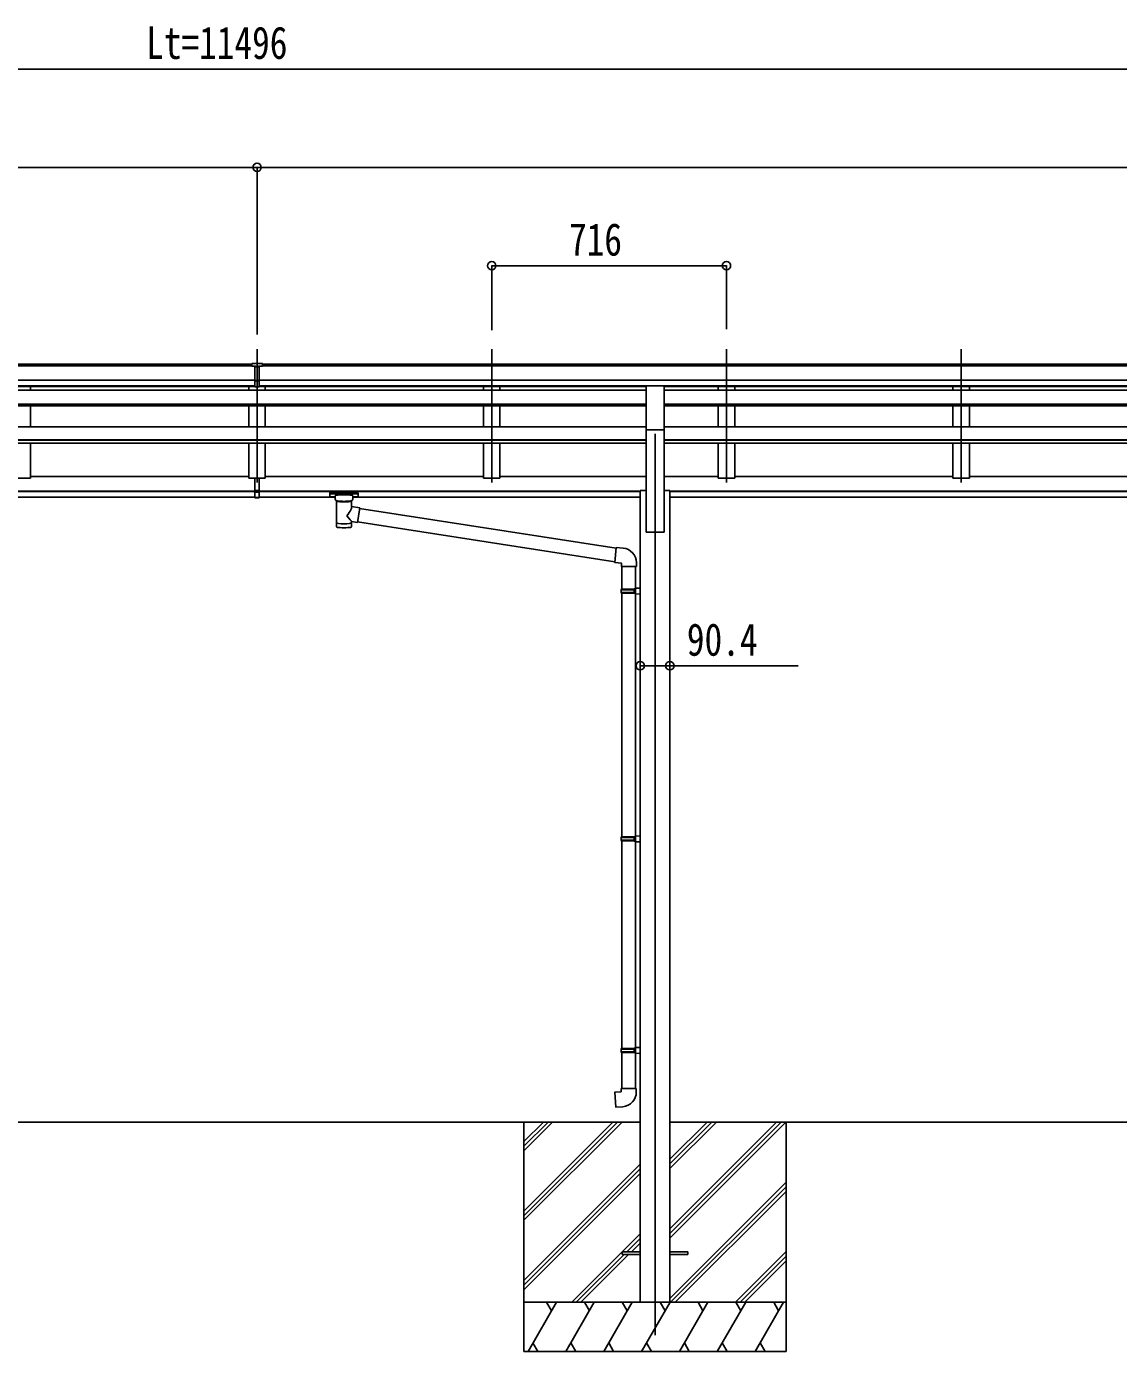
# Model space of a CAD drawing. Units: millimetres, scale not verified. Extents: x -12615 to 12615, y -8910 to 8910.
# Drawn here: x -237 to 3094, y -4527 to -485 of the extents above; entities that cross this region are included whole.
import ezdxf
from ezdxf.enums import TextEntityAlignment as Align

# ---------------------------------------------------------------- set-up
doc = ezdxf.new("R2010")
doc.units = ezdxf.units.MM
doc.header["$LTSCALE"] = 30
for name, color, linetype in [('0-3_YKK_12', 2, 'Continuous'), ('0-4_YKK_13', 4, 'Continuous'), ('0-5_YKK_A1', 4, 'Continuous'), ('0-6_YKK_D', 6, 'Continuous')]:
    doc.layers.add(name, color=color, linetype=linetype)
doc.styles.add('ＭＳ ゴシック', font='')
doc.styles.get('ＭＳ ゴシック').set_extended_font_data('MS Gothic')

msp = doc.modelspace()

# ---------------------------------------------------------------- linework, layer by layer
at = {"layer": '0-3_YKK_12'}
for p, q in [((466.23, -1469.3), (466.23, -1876.1)), ((1182.23, -1469.3), (1182.23, -1876.1)), ((1898.23, -1469.3), (1898.23, -1876.1)), ((2614.23, -1469.3), (2614.23, -1876.1)), ((1680.23, -1726.88), (1680.23, -4476.88))]:
    msp.add_line(p, q, dxfattribs=at)
at = {"layer": '0-4_YKK_13'}
for p, q in [((449.73, -1520.66), (449.73, -1512.82)), ((449.73, -1520.66), (459.73, -1520.66)), ((466.23, -1521.48), (459.73, -1521.08)), ((459.73, -1522.66), (472.73, -1522.66)), ((472.73, -1521.14), (466.23, -1521.46)), ((472.73, -1584.29), (472.73, -1519.01)), ((459.73, -1564.18), (466.23, -1564.35)), ((466.23, -1564.35), (472.73, -1564.18)), ((459.73, -1583.23), (466.23, -1583.62)), ((466.23, -1583.62), (472.73, -1583.23)), ((1652.73, -1581.06), (1707.73, -1581.06)), ((1652.73, -1714.58), (1652.73, -1581.06)), ((1707.73, -1714.58), (1707.73, -1581.06)), ((1652.73, -1714.58), (1707.73, -1714.58)), ((459.73, -1899.89), (459.73, -1862.41)), ((472.73, -1899.89), (472.73, -1862.41)), ((459.73, -1899.89), (472.73, -1899.89)), ((459.73, -1922.14), (459.73, -1899.89)), ((459.73, -1905.29), (472.73, -1905.29)), ((459.73, -1921.07), (466.23, -1921.47)), ((466.23, -1921.47), (472.73, -1921.07)), ((472.73, -1922.14), (472.73, -1899.89)), ((687.73, -1908.36), (687.73, -1919.12)), ((687.73, -1908.55), (687.73, -1910.09)), ((689.73, -1907.69), (772.73, -1907.69)), ((689.73, -1909.87), (772.73, -1909.87)), ((689.73, -1919.78), (704.23, -1919.78)), ((704.23, -1926.59), (704.23, -1916.31)), ((708.33, -1931.09), (708.32, -2011.38)), ((754.13, -1948.66), (754.13, -1931.08)), ((758.23, -1926.59), (758.23, -1916.31)), ((758.23, -1919.78), (772.73, -1919.78)), ((774.73, -1908.36), (774.73, -1919.12)), ((779.35, -1952.57), (754.13, -1948.66)), ((779.35, -1952.57), (772.33, -1997.83)), ((779.04, -1954.58), (1561.57, -2075.98)), ((754.15, -2011.38), (754.13, -1994.75)), ((754.13, -1995), (772.33, -1997.83)), ((1557.91, -2117.92), (772.6, -1996.09)), ((1582.59, -2075.8), (1561.75, -2073.98)), ((1577.66, -2131.54), (1623.66, -2131.54)), ((1579.03, -2131.54), (1579.03, -2200.93)), ((1621.03, -2131.54), (1621.03, -2198.38)), ((1623.66, -2131.54), (1623.66, -2120.63)), ((1577.03, -2202.93), (1578.03, -2200.93)), ((1577.03, -2202.93), (1621.03, -2202.93)), ((1577.03, -2202.93), (1577.03, -2210.93)), ((1577.03, -2210.93), (1621.03, -2210.93)), ((1577.03, -2210.93), (1578.03, -2212.93)), ((1578.03, -2200.93), (1621.03, -2200.93)), ((1578.03, -2212.93), (1621.03, -2212.93)), ((1579.03, -2212.93), (1579.03, -2957.12)), ((1616.56, -2202.93), (1616.13, -2200.93)), ((1619.03, -2198.43), (1635.03, -2197.96)), ((1619.03, -2200.43), (1619.03, -2198.43)), ((1619.03, -2200.43), (1621.03, -2200.43)), ((1619.03, -2215.43), (1619.03, -2213.43)), ((1619.03, -2215.43), (1635.03, -2215.9)), ((1621.03, -2215.49), (1621.03, -2954.56)), ((1635.03, -2197.96), (1635.03, -2215.9)), ((1577.03, -2959.12), (1578.03, -2957.12)), ((1577.03, -2959.12), (1621.03, -2959.12)), ((1577.03, -2959.12), (1577.03, -2967.12)), ((1577.03, -2967.12), (1621.03, -2967.12)), ((1577.03, -2967.12), (1578.03, -2969.12)), ((1578.03, -2957.12), (1621.03, -2957.12)), ((1578.03, -2969.12), (1621.03, -2969.12)), ((1579.03, -2969.12), (1579.03, -3602.28)), ((1616.56, -2959.12), (1616.13, -2957.12)), ((1619.03, -2954.62), (1635.03, -2954.15)), ((1619.03, -2956.62), (1619.03, -2954.62)), ((1619.03, -2956.62), (1621.03, -2956.62)), ((1619.03, -2971.62), (1619.03, -2969.62)), ((1619.03, -2971.62), (1635.03, -2972.09)), ((1621.03, -2971.68), (1621, -3599.72)), ((1635.03, -2954.15), (1635.03, -2972.09)), ((1577.03, -3604.28), (1578.03, -3602.28)), ((1577.03, -3604.28), (1621.03, -3604.28)), ((1577.03, -3604.28), (1577.03, -3612.28)), ((1577.03, -3612.28), (1621.03, -3612.28)), ((1577.03, -3612.28), (1578.03, -3614.28)), ((1578.03, -3602.28), (1621.03, -3602.28)), ((1578.03, -3614.28), (1621.03, -3614.28)), ((1579.03, -3614.28), (1579.03, -3724.28)), ((1616.56, -3604.28), (1616.13, -3602.28)), ((1619.03, -3599.78), (1635.03, -3599.31)), ((1619.03, -3599.78), (1635.03, -3599.31)), ((1619.03, -3601.78), (1619.03, -3599.78)), ((1619.03, -3601.78), (1619.03, -3599.78)), ((1619.03, -3601.78), (1621.03, -3601.78)), ((1619.03, -3601.78), (1621.03, -3601.78)), ((1619.03, -3616.78), (1619.03, -3614.78)), ((1619.03, -3616.78), (1635.03, -3617.25)), ((1621.03, -3601.88), (1621.03, -3601.78)), ((1621.03, -3616.84), (1621.03, -3724.28)), ((1635.03, -3599.31), (1635.03, -3601.88)), ((1635.03, -3599.31), (1635.03, -3617.25)), ((1577.03, -3724.28), (1623.03, -3724.28)), ((1577.03, -3734.28), (1577.03, -3724.28)), ((1623.03, -3724.28), (1623.03, -3735.2)), ((1580.23, -4222.38), (1580.23, -4231.38)), ((1580.23, -4222.38), (1635.03, -4222.38)), ((1580.23, -4231.38), (1635.03, -4231.38)), ((1725.43, -4222.38), (1780.23, -4222.38)), ((1725.43, -4231.38), (1780.23, -4231.38)), ((1780.23, -4222.38), (1780.23, -4231.38))]:
    msp.add_line(p, q, dxfattribs=at)
for points in [[(449.73, -1512.82), (467.73, -1512.66), (482.73, -1512.79)], [(472.73, -1584.29), (466.23, -1584.69), (459.73, -1584.29), (459.73, -1518.95)], [(472.73, -1520.62), (482.73, -1520.53), (482.73, -1512.79)], [(472.73, -1565.29), (469.47, -1565.37), (466.23, -1565.45), (462.99, -1565.37), (459.73, -1565.29)], [(472.73, -1922.14), (466.23, -1922.53), (459.73, -1922.14)], [(687.73, -1908.36), (687.77, -1908.16), (687.85, -1908.02), (687.95, -1907.93), (688.05, -1907.87), (688.17, -1907.82), (688.47, -1907.76), (688.96, -1907.72), (689.5, -1907.69), (689.73, -1907.69)], [(687.73, -1919.12), (687.77, -1919.31), (687.85, -1919.45), (687.95, -1919.54), (688.05, -1919.6), (688.17, -1919.65), (688.47, -1919.71), (688.96, -1919.76), (689.5, -1919.78), (689.73, -1919.78)], [(704.27, -1926.53), (704.25, -1926.89), (704.49, -1927.85), (705.01, -1928.73), (705.82, -1929.57), (706.93, -1930.36), (708.33, -1931.09)], [(754.13, -1931.08), (754.36, -1930.98), (755.72, -1930.25), (756.83, -1929.4), (757.59, -1928.54), (758.05, -1927.64), (758.22, -1926.75)], [(772.73, -1907.69), (773.08, -1907.7), (773.61, -1907.72), (774.06, -1907.77), (774.37, -1907.85), (774.54, -1907.95), (774.66, -1908.09), (774.72, -1908.27), (774.73, -1908.36)], [(772.73, -1919.78), (773.08, -1919.78), (773.61, -1919.75), (774.06, -1919.7), (774.37, -1919.62), (774.54, -1919.52), (774.66, -1919.39), (774.72, -1919.21), (774.73, -1919.12)], [(1561.75, -2073.98), (1557.74, -2119.8), (1577.66, -2121.54), (1577.66, -2131.54)], [(1616.56, -2202.93), (1616.56, -2210.93), (1616.13, -2212.93)], [(1619.03, -2213.43), (1621.03, -2213.43), (1621.03, -2200.43)], [(1616.56, -2959.12), (1616.56, -2967.12), (1616.13, -2969.12)], [(1619.03, -2969.62), (1621.03, -2969.62), (1621.03, -2956.62)], [(1616.56, -3604.28), (1616.56, -3612.28), (1616.13, -3614.28)], [(1619.03, -3614.78), (1621.03, -3614.78), (1621.03, -3601.78)], [(1581.95, -3780.03), (1561.12, -3781.85), (1557.11, -3736.03), (1577.03, -3734.28)]]:
    msp.add_lwpolyline(points, dxfattribs=at)
for centre, start, end in [((1578.66, -2120.63), 0, 85), ((1578.03, -3735.2), 275, 0)]:
    msp.add_arc(centre, 45, start, end, dxfattribs=at)
for centre, major_axis, ratio, start_param, end_param in [((490.8, -1522.97), (24.57, -1.51), 0.121868, 3.1422238, 3.1491027), ((689.73, -1910.09), (2, 0), 0.109601, 1.5707963, 3.1415927), ((731.23, -1916.31), (27, 0), 0.122176, 6.2831853, 9.424778), ((731.24, -1931.54), (-22.91, 0.42), 0.072511, 0.0008029, 1.5715993), ((731.24, -1933.17), (-22.91, 0.42), 0.072511, 0.0008029, 1.5715993), ((731.22, -1931.54), (22.92, 0.42), 0.07247, 4.71158, 6.2823764), ((731.22, -1933.17), (22.92, 0.42), 0.07247, 4.71158, 6.2823764), ((742.23, -1926.59), (16, 0), 0.361356, 6.2636979, 6.2831853), ((772.73, -1910.09), (2, 0), 0.109601, 0, 1.5707963), ((731.23, -1975.2), (-22.81, -26.62), 0.234429, 1.6855472, 3.1268519), ((733.79, -1972.56), (20.32, -22.25), 0.045535, 0.0389954, 1.3075346), ((731.23, -2011.38), (22.92, 0), 0.101955, 3.1415499, 6.2833984), ((731.23, -1998.94), (22.91, 0), 0.122865, 3.1415927, 6.2831853)]:
    msp.add_ellipse(centre, major_axis=major_axis, ratio=ratio, start_param=start_param, end_param=end_param, dxfattribs=at)
at = {"layer": '0-5_YKK_A1'}
for p, q in [((-5255.27, -1514.23), (449.73, -1514.23)), ((-5255.27, -1519.58), (449.73, -1519.58)), ((482.73, -1514.23), (6187.73, -1514.23)), ((482.73, -1519.58), (6187.73, -1519.58)), ((-5255.27, -1563.11), (459.73, -1563.11)), ((472.73, -1563.11), (6187.73, -1563.11)), ((-5255.27, -1580.78), (459.73, -1580.78)), ((-720.27, -1583.15), (459.73, -1583.15)), ((-720.27, -1594.41), (466.23, -1594.41)), ((-224.77, -1583.22), (-224.77, -1594.41)), ((441.23, -1583.22), (441.23, -1594.41)), ((1652.73, -1594.41), (466.23, -1594.41)), ((472.73, -1580.78), (6187.73, -1580.78)), ((1652.73, -1583.15), (472.73, -1583.15)), ((491.23, -1583.22), (491.23, -1594.41)), ((1157.23, -1583.22), (1157.23, -1594.41)), ((1207.23, -1583.22), (1207.23, -1594.41)), ((1707.73, -1583.15), (4952.73, -1583.15)), ((1707.73, -1594.41), (4952.73, -1594.41)), ((1873.23, -1583.22), (1873.23, -1594.41)), ((1923.23, -1583.22), (1923.23, -1594.41)), ((2589.23, -1583.22), (2589.23, -1594.41)), ((2639.23, -1583.22), (2639.23, -1594.41)), ((-720.27, -1636.34), (466.23, -1636.34)), ((-720.27, -1637.83), (466.23, -1637.83)), ((-720.27, -1642.03), (466.23, -1642.03)), ((-224.77, -1642.03), (-224.77, -1705.77)), ((441.23, -1642.03), (441.23, -1705.77)), ((1652.73, -1636.34), (466.23, -1636.34)), ((1652.73, -1637.83), (466.23, -1637.83)), ((1652.73, -1642.03), (466.23, -1642.03)), ((491.23, -1642.03), (491.23, -1705.77)), ((1157.23, -1642.03), (1157.23, -1705.77)), ((1207.23, -1642.03), (1207.23, -1705.77)), ((1707.73, -1636.34), (4952.73, -1636.34)), ((1707.73, -1637.83), (4952.73, -1637.83)), ((1707.73, -1642.03), (4952.73, -1642.03)), ((1873.23, -1642.03), (1873.23, -1705.77)), ((1923.23, -1642.03), (1923.23, -1705.77)), ((2589.23, -1642.03), (2589.23, -1705.77)), ((2639.23, -1642.03), (2639.23, -1705.77)), ((-720.26, -1705.77), (466.23, -1705.77)), ((1652.72, -1705.77), (466.23, -1705.77)), ((1652.73, -1710.09), (1652.73, -2026.88)), ((1707.73, -2026.88), (1707.73, -1710.09)), ((1707.74, -1705.77), (4952.74, -1705.77)), ((-720.27, -1745.21), (466.23, -1745.21)), ((-720.27, -1746.69), (466.23, -1746.69)), ((-720.27, -1755.94), (466.23, -1755.94)), ((-224.77, -1755.94), (-224.77, -1862.43)), ((441.23, -1755.94), (441.23, -1862.43)), ((1652.73, -1745.21), (466.23, -1745.21)), ((1652.73, -1746.69), (466.23, -1746.69)), ((1652.73, -1755.94), (466.23, -1755.94)), ((491.23, -1755.94), (491.23, -1862.43)), ((1157.23, -1755.94), (1157.23, -1862.43)), ((1207.23, -1755.94), (1207.23, -1862.43)), ((1707.73, -1745.21), (4952.73, -1745.21)), ((1707.73, -1746.69), (4952.73, -1746.69)), ((1707.73, -1755.94), (4952.73, -1755.94)), ((1873.23, -1755.94), (1873.23, -1862.43)), ((1923.23, -1755.94), (1923.23, -1862.43)), ((2589.23, -1755.94), (2589.23, -1862.43)), ((2639.23, -1755.94), (2639.23, -1862.43)), ((-224.77, -1857.61), (441.24, -1857.61)), ((491.23, -1857.61), (1157.23, -1857.61)), ((1207.23, -1857.61), (1652.73, -1857.61)), ((1707.73, -1857.61), (1873.23, -1857.61)), ((1923.23, -1857.61), (2589.23, -1857.61)), ((2639.23, -1857.61), (3305.23, -1857.61)), ((-274.77, -1862.43), (-224.77, -1862.43)), ((441.23, -1862.43), (491.23, -1862.43)), ((1157.23, -1862.43), (1207.23, -1862.43)), ((1873.23, -1862.43), (1923.23, -1862.43)), ((2589.23, -1862.43), (2639.23, -1862.43)), ((-702.57, -1901.7), (459.73, -1901.7)), ((-702.57, -1903.1), (459.73, -1903.1)), ((-702.57, -1920.47), (459.73, -1920.47)), ((472.73, -1901.7), (1635.03, -1901.7)), ((472.73, -1903.1), (1635.03, -1903.1)), ((472.73, -1920.47), (704.23, -1920.47)), ((758.23, -1920.47), (1635.03, -1920.47)), ((1635.03, -4376.88), (1635.03, -1900.5)), ((1635.03, -1900.5), (1652.73, -1900.5)), ((1707.73, -1900.5), (1725.43, -1900.5)), ((1725.43, -4376.88), (1725.43, -1900.5)), ((1725.43, -1901.7), (4935.03, -1901.7)), ((1725.43, -1903.1), (4935.03, -1903.1)), ((1725.43, -1920.47), (4935.03, -1920.47)), ((1652.73, -2026.88), (1707.73, -2026.88)), ((1635.03, -3826.88), (-702.57, -3826.88)), ((1280.23, -3826.88), (1280.23, -4526.88)), ((1280.23, -4098.38), (1551.74, -3826.88)), ((1280.23, -4112.52), (1565.88, -3826.88)), ((1280.23, -4126.66), (1580.02, -3826.88)), ((1280.23, -3886.25), (1339.6, -3826.88)), ((1280.23, -3900.39), (1353.74, -3826.88)), ((1280.23, -3914.53), (1367.89, -3826.88)), ((4935.03, -3826.88), (1725.43, -3826.88)), ((1725.43, -4180.94), (2079.5, -3826.88)), ((1725.43, -4152.65), (2051.21, -3826.88)), ((1725.43, -4166.8), (2065.35, -3826.88)), ((1725.43, -3968.81), (1867.36, -3826.88)), ((1725.43, -3954.67), (1853.22, -3826.88)), ((1725.43, -3940.52), (1839.08, -3826.88)), ((2080.23, -3826.88), (2080.23, -4526.88)), ((1280.23, -4310.51), (1635.03, -3955.71)), ((1280.23, -4324.65), (1635.03, -3969.85)), ((1280.23, -4338.8), (1635.03, -3984)), ((1725.43, -4364.79), (2080.23, -4009.99)), ((1727.48, -4376.88), (2080.23, -4024.13)), ((1741.63, -4376.88), (2080.23, -4038.27)), ((1426, -4376.88), (1635.03, -4167.84)), ((1594.64, -4222.38), (1635.03, -4181.99)), ((1608.78, -4222.38), (1635.03, -4196.13)), ((1440.14, -4376.88), (1585.64, -4231.38)), ((1454.28, -4376.88), (1599.78, -4231.38)), ((1925.47, -4376.88), (2080.23, -4222.12)), ((1939.62, -4376.88), (2080.23, -4236.26)), ((1953.76, -4376.88), (2080.23, -4250.4)), ((2080.23, -4376.88), (1280.23, -4376.88)), ((1292.94, -4526.88), (1379.54, -4376.88)), ((1364.54, -4402.86), (1349.54, -4376.88)), ((1408.41, -4526.88), (1495.01, -4376.88)), ((1480.01, -4402.86), (1465.01, -4376.88)), ((1523.88, -4526.88), (1610.48, -4376.88)), ((1595.48, -4402.86), (1580.48, -4376.88)), ((1639.35, -4526.88), (1725.95, -4376.88)), ((1710.95, -4402.86), (1695.95, -4376.88)), ((1754.82, -4526.88), (1841.42, -4376.88)), ((1826.42, -4402.86), (1811.42, -4376.88)), ((1870.29, -4526.88), (1956.89, -4376.88)), ((1926.89, -4376.88), (1941.89, -4402.86)), ((1985.76, -4526.88), (2072.36, -4376.88)), ((2042.36, -4376.88), (2057.36, -4402.86)), ((1280.23, -4526.88), (2080.23, -4526.88)), ((1307.94, -4500.9), (1322.93, -4526.88)), ((1423.41, -4500.9), (1438.4, -4526.88)), ((1538.88, -4500.9), (1553.88, -4526.88)), ((1654.35, -4500.9), (1669.35, -4526.88)), ((1769.82, -4500.9), (1784.81, -4526.88)), ((1885.29, -4500.9), (1900.28, -4526.88)), ((2000.76, -4500.9), (2015.75, -4526.88))]:
    msp.add_line(p, q, dxfattribs=at)
at = {"layer": '0-6_YKK_D'}
for p, q in [((-5131.77, -614.23), (6064.23, -614.23)), ((-5261.77, -914.23), (466.23, -914.23)), ((466.23, -1423.81), (466.23, -913.23)), ((466.23, -1423.81), (466.23, -913.23)), ((466.23, -914.23), (6194.23, -914.23)), ((1182.23, -1410.85), (1182.23, -1213.23)), ((1182.23, -1214.23), (1898.23, -1214.23)), ((1898.23, -1407.97), (1898.23, -1213.23)), ((1635.03, -2435.96), (1635.03, -2433.9)), ((1725.43, -2435.96), (1725.43, -2433.9))]:
    msp.add_line(p, q, dxfattribs=at)
msp.add_lwpolyline([(1635.03, -2434.9), (1725.43, -2434.9), (2116.83, -2434.9)], dxfattribs=at)
for centre in [(466.23, -914.23), (466.23, -914.23), (1182.23, -1214.23), (1898.23, -1214.23), (1635.03, -2434.9), (1725.43, -2434.9)]:
    msp.add_circle(centre, 12.75, dxfattribs=at)

# ---------------------------------------------------------------- texts
at = {"layer": '0-6_YKK_D', "style": 'ＭＳ ゴシック', "width": 0.8}
for s, p in [('Lt=11496', (127.83, -613.23)), ('716', (1417.83, -1213.23)), ('90.4', (1777.43, -2433.9))]:
    msp.add_text(s, height=98.97, dxfattribs=at).set_placement(p, align=Align.BOTTOM_LEFT)

doc.saveas('drawing.dxf')
